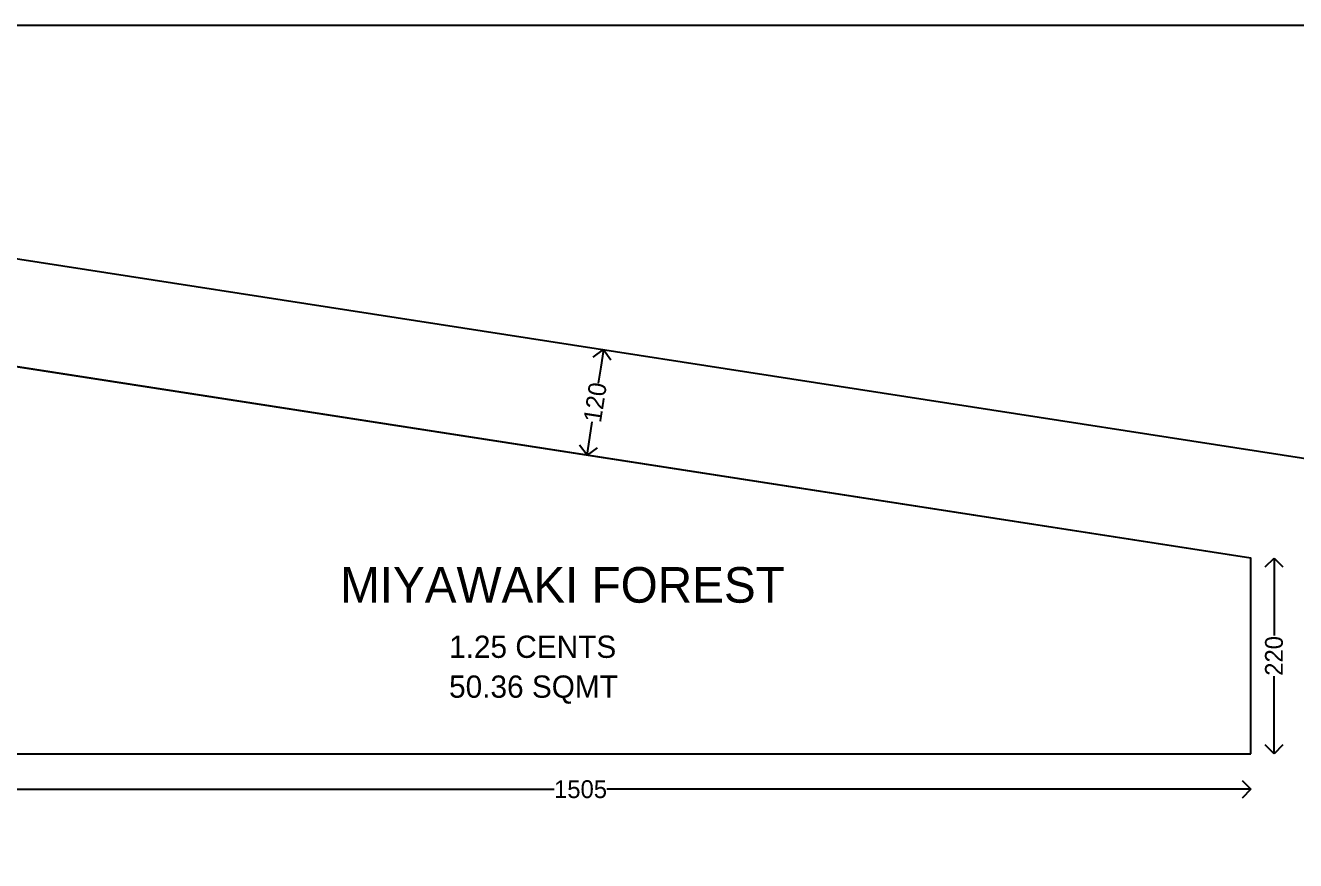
# Model space of a CAD drawing. Header units: inches. Extents: x -706 to 45253, y -3984 to 13819.
# Drawn here: x 42486 to 43912, y 838 to 1776 of the extents above; entities that cross this region are included whole.
import ezdxf

# ---------------------------------------------------------------- set-up
doc = ezdxf.new("R2010")
doc.units = ezdxf.units.IN
doc.header["$PDMODE"] = 99
doc.header["$PDSIZE"] = 0.2
for name, color, linetype in [('BC-BOUNDARY', 3, 'ByLayer'), ('BC-Hatch', 8, 'Continuous'), ('BC-WHITECOLOR', 7, 'Continuous')]:
    doc.layers.add(name, color=color, linetype=linetype)
doc.styles.add('BC-1IN100-1', font='FreeSans.ttf', dxfattribs={"height": 20})
doc.styles.add('style2', font='FreeSans.ttf')
doc.dimstyles.new('BC-1IN100-1', dxfattribs={"dimtxt": 20, "dimasz": 20, "dimexe": 0.18, "dimexo": 0.0625, "dimgap": 1, "dimtad": 0, "dimtoh": 1, "dimdec": 1, "dimzin": 12, "dimdsep": 46, "dimtxsty": 'BC-1IN100-1', "dimblk": 'OPEN90', "dimcen": 0.09, "dimse1": 1, "dimse2": 1, "dimclrd": 256, "dimclre": 256, "dimclrt": 7, "dimadec": 0, "dimazin": 0, "dimtfac": 1, "dimtdec": 1, "dimtofl": 0, "dimtmove": 1, "dimatfit": 3, "dimldrblk": 'OPEN90', "dimfxl": 0, "dimtolj": 1, "dimtzin": 0, "dimlwd": -1, "dimarcsym": 0})

# ---------------------------------------------------------------- blocks, each defined once
blk = doc.blocks.new('_Open90')
at = {"color": 0, "linetype": 'ByBlock', "lineweight": -2}
for p, q in [((0, 0), (-1, 0)), ((-0.5, 0.5), (0, 0)), ((0, 0), (-0.5, -0.5))]:
    blk.add_line(p, q, dxfattribs=at)
blk = doc.blocks.new('*D837')
at = {"layer": 'BC-Hatch'}
for p, q in [((43132, 1392.5), (43129.3, 1374.7)), ((43119.8, 1313.5), (43122.5, 1331.3))]:
    blk.add_line(p, q, dxfattribs=at)
at = {"layer": 'Defpoints', "color": 0}
for p in [(43135.1, 1412.3), (43135.1, 1412.3), (43116.7, 1293.7)]:
    blk.add_point(p, dxfattribs=at)
at = {"layer": 'BC-Hatch', "xscale": 20, "yscale": 20, "zscale": 20}
for p, rotation in [((43135.1, 1412.3), 81.19325101255058), ((43116.7, 1293.7), 261.1932510125506)]:
    blk.add_blockref('_Open90', p, dxfattribs=dict(at, rotation=rotation))
at = {"layer": 'BC-Hatch', "color": 7, "insert": (43125.9, 1353), "char_height": 20, "attachment_point": 5, "rotation": 81.1933, "style": 'BC-1IN100-1'}
blk.add_mtext('\\A1;120', dxfattribs=at)
blk = doc.blocks.new('*D838')
at = {"layer": 'BC-Hatch'}
for p, q in [((42376.7, 918.5), (43079.8, 918.5)), ((43842, 918.5), (43138.9, 918.5))]:
    blk.add_line(p, q, dxfattribs=at)
at = {"layer": 'Defpoints', "color": 0}
for p in [(42356.7, 1009.4), (43862, 1009.4), (43862, 918.5)]:
    blk.add_point(p, dxfattribs=at)
at = {"layer": 'BC-Hatch', "xscale": 20, "yscale": 20, "zscale": 20, "rotation": 180}
blk.add_blockref('_Open90', (42356.7, 918.5), dxfattribs=at)
at = {"layer": 'BC-Hatch', "xscale": 20, "yscale": 20, "zscale": 20}
blk.add_blockref('_Open90', (43862, 918.5), dxfattribs=at)
at = {"layer": 'BC-Hatch', "color": 7, "insert": (43109.4, 918.5), "char_height": 20, "attachment_point": 5, "style": 'BC-1IN100-1'}
blk.add_mtext('\\A1;1505', dxfattribs=at)
blk = doc.blocks.new('*D839')
at = {"layer": 'BC-Hatch'}
for p, q in [((43887.9, 1158.2), (43887.9, 1091.2)), ((43887.9, 978.4), (43887.9, 1045.5))]:
    blk.add_line(p, q, dxfattribs=at)
at = {"layer": 'Defpoints', "color": 0}
for p in [(43862, 1178.2), (43887.9, 1178.2), (43862, 958.4)]:
    blk.add_point(p, dxfattribs=at)
at = {"layer": 'BC-Hatch', "xscale": 20, "yscale": 20, "zscale": 20}
for p, rotation in [((43887.9, 1178.2), 90), ((43887.9, 958.4), 270)]:
    blk.add_blockref('_Open90', p, dxfattribs=dict(at, rotation=rotation))
at = {"layer": 'BC-Hatch', "color": 7, "insert": (43887.9, 1068.3), "char_height": 20, "attachment_point": 5, "rotation": 90, "style": 'BC-1IN100-1'}
blk.add_mtext('\\A1;220', dxfattribs=at)

msp = doc.modelspace()

# ---------------------------------------------------------------- linework, layer by layer
at = {"layer": 'BC-BOUNDARY'}
msp.add_line((42256.5, 1548.41, 9945.5), (44537.6, 1195.01, 9945.5), dxfattribs=at)
at = {"layer": 'BC-WHITECOLOR'}
for p, q in [((43861.99, 1178.24), (42371.45, 1409.17)), ((43861.99, 958.43), (43861.99, 1178.24)), ((42354.85, 958.36), (43861.99, 958.43))]:
    msp.add_line(p, q, dxfattribs=at)
msp.add_lwpolyline([(43861.99, 958.43), (43861.99, 1178.24), (42371.45, 1409.17), (42354.85, 958.36)], close=True, dxfattribs=at)
at = {"layer": 'Defpoints', "color": 2}
msp.add_lwpolyline([(41635, 1776.4), (41635, -2928.12), (45069.03, -2928.12), (45069.03, 1776.4)], close=True, dxfattribs=at)

# ---------------------------------------------------------------- texts
at = {"layer": 'BC-WHITECOLOR', "attachment_point": 1, "style": 'style2'}
for s, insert, char_height, width in [('{MIYAWAKI FOREST}', (42839.44, 1168.07), 40, 600.197), ('{1.25 CENTS}', (42961.8, 1091.08), 25, 311.5275), ('{50.36 SQMT}', (42961.8, 1046.32), 25, 439.6675)]:
    msp.add_mtext(s, dxfattribs=dict(at, insert=insert, char_height=char_height, width=width))

# ---------------------------------------------------------------- dimensions: what is measured, and where the dimension line sits
at = {"layer": 'BC-Hatch'}
dim = msp.add_aligned_dim(p1=(43116.72, 1293.71), p2=(43135.09, 1412.29, 9945.5), distance=0, dimstyle='BC-1IN100-1', dxfattribs=at)
dim.commit()
dim.dimension.update_dxf_attribs({"geometry": '*D837', "text_midpoint": (43125.91, 1353)})
dim = msp.add_aligned_dim(p1=(43861.99, 958.43), p2=(43861.99, 1178.24), distance=-25.95, dimstyle='BC-1IN100-1', override={"dimdec": 0}, dxfattribs=at)
dim.commit()
dim.dimension.update_dxf_attribs({"geometry": '*D839', "text_midpoint": (43887.94, 1068.34)})
dim = msp.add_linear_dim(base=(43861.99, 918.51), p1=(42356.72, 1009.36), p2=(43861.99, 1009.43), dimstyle='BC-1IN100-1', override={"dimdec": 0}, dxfattribs=at)
dim.commit()
dim.dimension.update_dxf_attribs({"geometry": '*D838', "text_midpoint": (43109.36, 918.51)})

doc.saveas('drawing.dxf')
